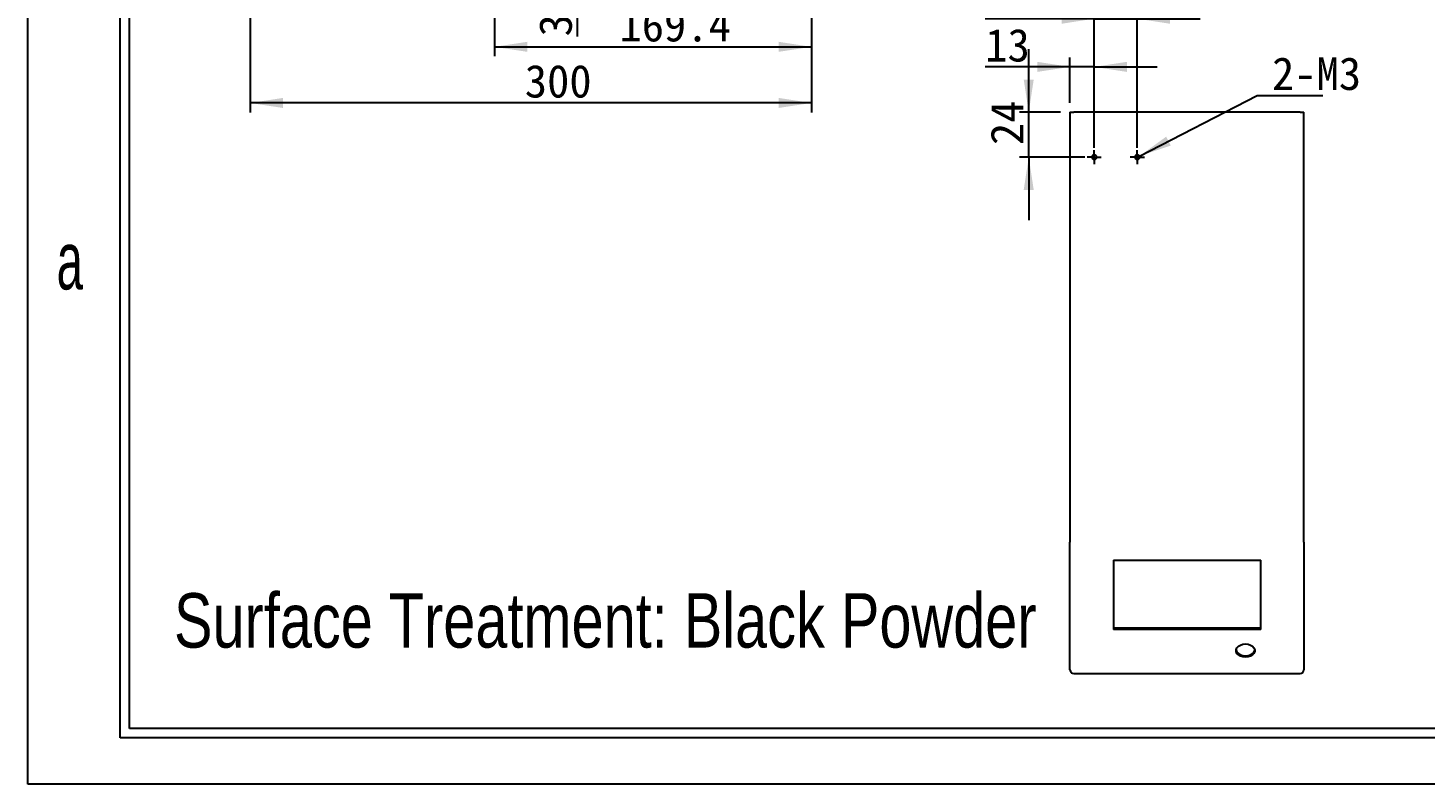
# Model space of a CAD drawing. Header units: millimetres. Extents: x 2 to 295, y 1 to 209.
# Drawn here: x 1.8 to 151.1, y 1.3 to 82.1 of the extents above; entities that cross this region are included whole.
import ezdxf

# ---------------------------------------------------------------- set-up
doc = ezdxf.new("R2010")
doc.units = ezdxf.units.MM
doc.linetypes.add('CENTER', pattern=[10.16, 6.35, -1.27, 1.27, -1.27])
doc.layers.add('DIM', color=5, linetype='Continuous')
doc.layers.add('SLD-0', color=179, linetype='Continuous')
doc.layers.add('中心线', color=1, linetype='CENTER', lineweight=25)
doc.styles.add('SLDTEXTSTYLE0', font='arial.ttf', dxfattribs={"width": 0.7584})
doc.styles.add('SLDTEXTSTYLE11', font='', dxfattribs={"width": 0.67})
doc.styles.add('SLDTEXTSTYLE12', font='')
doc.styles.add('SLDTEXTSTYLE3', font='GOTHIC.TTF', dxfattribs={"width": 0.61171})
doc.styles.get('SLDTEXTSTYLE11').set_extended_font_data('宋体')
doc.styles.get('SLDTEXTSTYLE12').set_extended_font_data('宋体')
doc.dimstyles.new('SLDDIMSTYLE0', dxfattribs={"dimtxt": 3.5, "dimasz": 3.5, "dimexe": 0, "dimexo": 0.0625, "dimgap": 0.875, "dimtad": 2, "dimlfac": 5, "dimrnd": 1e-09, "dimzin": 12, "dimdsep": 46, "dimtxsty": 'SLDTEXTSTYLE11', "dimsah": 1, "dimcen": 0.09, "dimadec": 0, "dimazin": 3, "dimtfac": 1, "dimtofl": 0, "dimtmove": 0, "dimatfit": 3, "dimfxl": 0, "dimfrac": 2, "dimtolj": 1, "dimtzin": 12, "dimarcsym": 0})
doc.dimstyles.new('SLDDIMSTYLE1', dxfattribs={"dimtxt": 3.5, "dimasz": 3.5, "dimexe": 0, "dimexo": 0.0625, "dimgap": 0.875, "dimtad": 2, "dimlfac": 5, "dimrnd": 1e-09, "dimzin": 12, "dimdsep": 46, "dimtxsty": 'SLDTEXTSTYLE11', "dimsah": 1, "dimcen": 0.09, "dimadec": 0, "dimazin": 3, "dimtfac": 1, "dimtmove": 0, "dimatfit": 0, "dimfxl": 0, "dimfrac": 2, "dimtolj": 1, "dimtzin": 12, "dimarcsym": 0})
doc.dimstyles.new('SLDDIMSTYLE2', dxfattribs={"dimtxt": 3.5, "dimasz": 3.5, "dimexe": 0, "dimexo": 0.0625, "dimgap": 0.875, "dimtad": 0, "dimtih": 1, "dimtoh": 1, "dimlfac": 5, "dimrnd": 1e-09, "dimzin": 12, "dimdsep": 46, "dimtxsty": 'SLDTEXTSTYLE11', "dimsah": 1, "dimcen": 0, "dimadec": 0, "dimazin": 3, "dimtfac": 1, "dimtofl": 0, "dimtmove": 0, "dimatfit": 3, "dimfxl": 0, "dimfrac": 2, "dimtolj": 1, "dimtzin": 12, "dimarcsym": 0})

# ---------------------------------------------------------------- blocks, each defined once
blk = doc.blocks.new('_D')
at = {"layer": 'DIM'}
for p, q in [((25.56, 89.11), (25.56, 73.11)), ((85.56, 89.11), (85.56, 73.11)), ((85.56, 74.11), (25.56, 74.11))]:
    blk.add_line(p, q, dxfattribs=at)
for points in [[(25.56, 74.11), (29.06, 73.58), (29.06, 74.65)], [(85.56, 74.11), (82.06, 74.65), (82.06, 73.58)]]:
    blk.add_solid(points, dxfattribs=at)
at = {"layer": 'DIM', "insert": (54.92, 78.19), "char_height": 3.5, "attachment_point": 1, "style": 'SLDTEXTSTYLE12'}
blk.add_mtext('300', dxfattribs=at)
blk = doc.blocks.new('_D_7')
at = {"layer": 'DIM'}
for p, q in [((60.52, 96.83), (60.52, 103.57)), ((52.68, 96.83), (61.52, 96.83)), ((60.52, 96.83), (60.52, 90.11)), ((60.52, 90.11), (60.52, 81.22))]:
    blk.add_line(p, q, dxfattribs=at)
for points in [[(60.52, 96.83), (61.06, 100.33), (59.98, 100.33)], [(60.52, 90.11), (59.98, 86.61), (61.06, 86.61)]]:
    blk.add_solid(points, dxfattribs=at)
at = {"layer": 'DIM', "insert": (56.45, 81.22), "char_height": 3.5, "attachment_point": 1, "rotation": 90, "style": 'SLDTEXTSTYLE12'}
blk.add_mtext('33.6', dxfattribs=at)
blk = doc.blocks.new('_D_8')
at = {"layer": 'DIM'}
for p, q in [((51.68, 95.83), (51.68, 79.11)), ((85.56, 89.11), (85.56, 79.11)), ((51.68, 80.11), (85.56, 80.11))]:
    blk.add_line(p, q, dxfattribs=at)
for points in [[(51.68, 80.11), (55.18, 79.58), (55.18, 80.65)], [(85.56, 80.11), (82.06, 80.65), (82.06, 79.58)]]:
    blk.add_solid(points, dxfattribs=at)
at = {"layer": 'DIM', "insert": (65.04, 84.19), "char_height": 3.5, "attachment_point": 1, "style": 'SLDTEXTSTYLE12'}
blk.add_mtext('169.4', dxfattribs=at)
blk = doc.blocks.new('_D_32')
at = {"layer": 'DIM'}
for p, q in [((115.79, 70.07), (115.79, 84.12)), ((120.39, 69.32), (120.39, 84.12)), ((115.79, 83.12), (104.14, 83.12)), ((115.79, 83.12), (120.39, 83.12)), ((120.39, 83.12), (127.12, 83.12))]:
    blk.add_line(p, q, dxfattribs=at)
for points in [[(115.79, 83.12), (112.29, 83.65), (112.29, 82.58)], [(120.39, 83.12), (123.89, 82.58), (123.89, 83.65)]]:
    blk.add_solid(points, dxfattribs=at)
at = {"layer": 'DIM', "insert": (104.14, 87.19), "char_height": 3.5, "attachment_point": 1, "style": 'SLDTEXTSTYLE12'}
blk.add_mtext('23', dxfattribs=at)
blk = doc.blocks.new('_D_33')
at = {"layer": 'DIM'}
for p, q in [((108.79, 73.12), (108.79, 79.85)), ((112.19, 73.12), (107.79, 73.12)), ((108.79, 68.32), (108.79, 73.12)), ((114.79, 68.32), (107.79, 68.32)), ((108.79, 68.32), (108.79, 61.58))]:
    blk.add_line(p, q, dxfattribs=at)
for points in [[(108.79, 73.12), (109.32, 76.62), (108.25, 76.62)], [(108.79, 68.32), (108.25, 64.82), (109.32, 64.82)]]:
    blk.add_solid(points, dxfattribs=at)
at = {"layer": 'DIM', "insert": (104.71, 69.61), "char_height": 3.5, "attachment_point": 1, "rotation": 90, "style": 'SLDTEXTSTYLE12'}
blk.add_mtext('24', dxfattribs=at)
blk = doc.blocks.new('_D_34')
at = {"layer": 'DIM'}
for p, q in [((113.19, 77.97), (104.14, 77.97)), ((113.19, 74.12), (113.19, 78.97)), ((115.79, 77.97), (113.19, 77.97)), ((115.79, 69.32), (115.79, 78.97)), ((115.79, 77.97), (122.52, 77.97))]:
    blk.add_line(p, q, dxfattribs=at)
for points in [[(113.19, 77.97), (109.69, 78.51), (109.69, 77.43)], [(115.79, 77.97), (119.29, 77.43), (119.29, 78.51)]]:
    blk.add_solid(points, dxfattribs=at)
at = {"layer": 'DIM', "insert": (104.14, 82.04), "char_height": 3.5, "attachment_point": 1, "style": 'SLDTEXTSTYLE12'}
blk.add_mtext('13', dxfattribs=at)
blk = doc.blocks.new('_D_35')
at = {"layer": 'DIM'}
for p, q in [((120.62, 68.43), (133.2, 74.92)), ((133.2, 74.92), (140.23, 74.92)), ((120.39, 68.32), (120.62, 68.43))]:
    blk.add_line(p, q, dxfattribs=at)
blk.add_solid([(120.62, 68.43), (123.97, 69.56), (123.48, 70.51)], dxfattribs=at)
at = {"layer": 'DIM', "insert": (134.79, 79), "char_height": 3.5, "attachment_point": 1, "style": 'SLDTEXTSTYLE12'}
blk.add_mtext('2-M3', dxfattribs=at)
blk = doc.blocks.new('SW_CENTERMARKSYMBOL_13')
at = {"layer": '中心线', "color": 0}
for p, q in [((-0.5, 0), (-0.75, 0)), ((0, 0), (-0.5, 0)), ((0, 0.5), (0, 0.75)), ((0, 0), (0, 0.5)), ((0, 0), (0, -0.5)), ((0, 0), (0.5, 0)), ((0.5, 0), (0.75, 0)), ((0, -0.5), (0, -0.75))]:
    blk.add_line(p, q, dxfattribs=at)
blk = doc.blocks.new('SW_CENTERMARKSYMBOL_14')
at = {"layer": '中心线', "color": 0}
for p, q in [((-0.5, 0), (-0.75, 0)), ((0, 0), (-0.5, 0)), ((0, 0.5), (0, 0.75)), ((0, 0), (0, 0.5)), ((0, 0), (0, -0.5)), ((0, 0), (0.5, 0)), ((0.5, 0), (0.75, 0)), ((0, -0.5), (0, -0.75))]:
    blk.add_line(p, q, dxfattribs=at)

msp = doc.modelspace()

# ---------------------------------------------------------------- linework, layer by layer
at = {"color": 7, "linetype": 'Continuous', "lineweight": 25}
for p, q in [((113.1931, 73.1152), (113.1931, 27.1402)), ((113.1931, 73.1152), (113.5931, 73.1152)), ((137.7931, 73.1152), (113.5931, 73.1152)), ((137.7931, 73.1152), (138.1931, 73.1152)), ((138.1931, 27.1402), (138.1931, 73.1152)), ((113.1931, 13.5152), (113.1931, 27.1402)), ((138.1931, 27.1402), (138.1931, 13.5152)), ((117.8531, 25.228), (133.6131, 25.228)), ((117.8531, 25.228), (117.8531, 17.8176)), ((133.6131, 17.8176), (133.6131, 25.228)), ((133.6131, 17.959), (117.8531, 17.959)), ((133.6131, 17.8176), (117.8531, 17.8176)), ((113.5931, 13.1152), (137.7931, 13.1152))]:
    msp.add_line(p, q, dxfattribs=at)
at = {"color": 7, "linetype": 'Continuous', "lineweight": 25, "flags": 128}
for points in [[(130.9581, 15.6326), (130.9633, 15.6027), (131.0434, 15.4096), (131.1973, 15.2403), (131.4124, 15.1085), (131.6713, 15.0248), (131.9531, 14.9962)], [(131.9531, 14.8548), (131.6713, 14.8834), (131.4124, 14.967), (131.1973, 15.0988), (131.0434, 15.2681), (130.9633, 15.4613), (130.9633, 15.6625), (131.0434, 15.8556), (131.1973, 16.0249), (131.4124, 16.1567), (131.6713, 16.2403), (131.9531, 16.269)], [(131.9531, 16.269), (132.2348, 16.2403), (132.4937, 16.1567), (132.7088, 16.0249), (132.8627, 15.8556), (132.9429, 15.6625), (132.9429, 15.4613), (132.8627, 15.2681), (132.7088, 15.0988), (132.4937, 14.967), (132.2348, 14.8834), (131.9531, 14.8548)], [(131.9531, 14.9962), (132.2348, 15.0248), (132.4937, 15.1085), (132.7088, 15.2403), (132.8627, 15.4096), (132.9429, 15.6027), (132.9481, 15.6326)]]:
    msp.add_lwpolyline(points, dxfattribs=at)
at = {"color": 7, "linetype": 'Continuous', "lineweight": 25}
for centre, radius, start, end in [((115.7931, 68.3152), 0.25, 90, 270), ((115.7931, 68.3152), 0.25, 270, 90), ((120.3931, 68.3152), 0.25, 90, 270), ((120.3931, 68.3152), 0.25, 270, 90), ((113.5931, 13.5152), 0.4, 180, 234.73561), ((137.7931, 13.5152), 0.4, 270, 0), ((113.5931, 13.5152), 0.4, 234.73561, 270)]:
    msp.add_arc(centre, radius, start, end, dxfattribs=at)
at = {"layer": 'SLD-0'}
for p, q in [((1.812, 1.2938), (1.812, 208.6737)), ((12.6748, 7.2189), (12.6748, 197.811)), ((289.1814, 7.2189), (12.6748, 7.2189)), ((295.1066, 1.2938), (1.812, 1.2938))]:
    msp.add_line(p, q, dxfattribs=at)
at = {"layer": 'SLD-0', "color": 6, "linetype": 'Continuous'}
for p, q in [((11.6873, 6.2314), (11.6873, 198.7985)), ((290.1689, 6.2314), (11.6873, 6.2314))]:
    msp.add_line(p, q, dxfattribs=at)

# ---------------------------------------------------------------- block references
at = {"layer": '中心线'}
for name, p in [('SW_CENTERMARKSYMBOL_13', (115.7931, 68.3152)), ('SW_CENTERMARKSYMBOL_14', (120.3931, 68.3152))]:
    msp.add_blockref(name, p, dxfattribs=at)

# ---------------------------------------------------------------- texts
at = {"layer": 'SLD-0', "insert": (4.8798, 60.3511), "char_height": 6.172, "attachment_point": 1, "style": 'SLDTEXTSTYLE3'}
msp.add_mtext('a', dxfattribs=at)
at = {"layer": 'SLD-0', "color": 5, "insert": (17.4235, 21.7027), "char_height": 5.820833, "attachment_point": 1, "style": 'SLDTEXTSTYLE0'}
msp.add_mtext('Surface Treatment: Black Powder', dxfattribs=at)

# ---------------------------------------------------------------- dimensions: what is measured, and where the dimension line sits
at = {"layer": 'DIM'}
for base, p1, p2, angle, dimstyle, picture, middle in [((60.5186, 90.1145), (51.6751, 96.8345), (83.0551, 90.1145), 90, 'SLDDIMSTYLE1', '_D_7', (60.5186, 83.9452)), ((85.5551, 80.1145), (51.6751, 96.8345), (85.5551, 90.1145), 0, 'SLDDIMSTYLE0', '_D_8', (68.4447, 80.1145)), ((25.5551, 74.1145), (85.5551, 90.1145), (25.5551, 90.1145), 0, 'SLDDIMSTYLE0', '_D', (56.9597, 74.1145)), ((120.3931, 83.1152), (115.7931, 69.0652), (120.3931, 68.3152), 0, 'SLDDIMSTYLE1', '_D_32', (105.5023, 83.1152)), ((113.1931, 77.968), (115.7931, 68.3152), (113.1931, 73.1152), 0, 'SLDDIMSTYLE1', '_D_34', (105.5023, 77.968)), ((108.7857, 73.1152), (115.7931, 68.3152), (113.1931, 73.1152), 90, 'SLDDIMSTYLE1', '_D_33', (108.7857, 70.9661))]:
    dim = msp.add_linear_dim(base=base, p1=p1, p2=p2, angle=angle, dimstyle=dimstyle, dxfattribs=at)
    dim.commit()
    dim.dimension.update_dxf_attribs({"geometry": picture, "text_midpoint": middle, "dimtype": 160})
dim = msp.add_radius_dim(center=(120.3931, 68.3152), mpoint=(120.6152, 68.4299), text='2-M3', dimstyle='SLDDIMSTYLE2', override={"dimpost": '<>'}, dxfattribs=at)
dim.commit()
dim.dimension.update_dxf_attribs({"geometry": '_D_35', "text_midpoint": (137.5084, 76.9595), "dimtype": 164})

doc.saveas('drawing.dxf')
